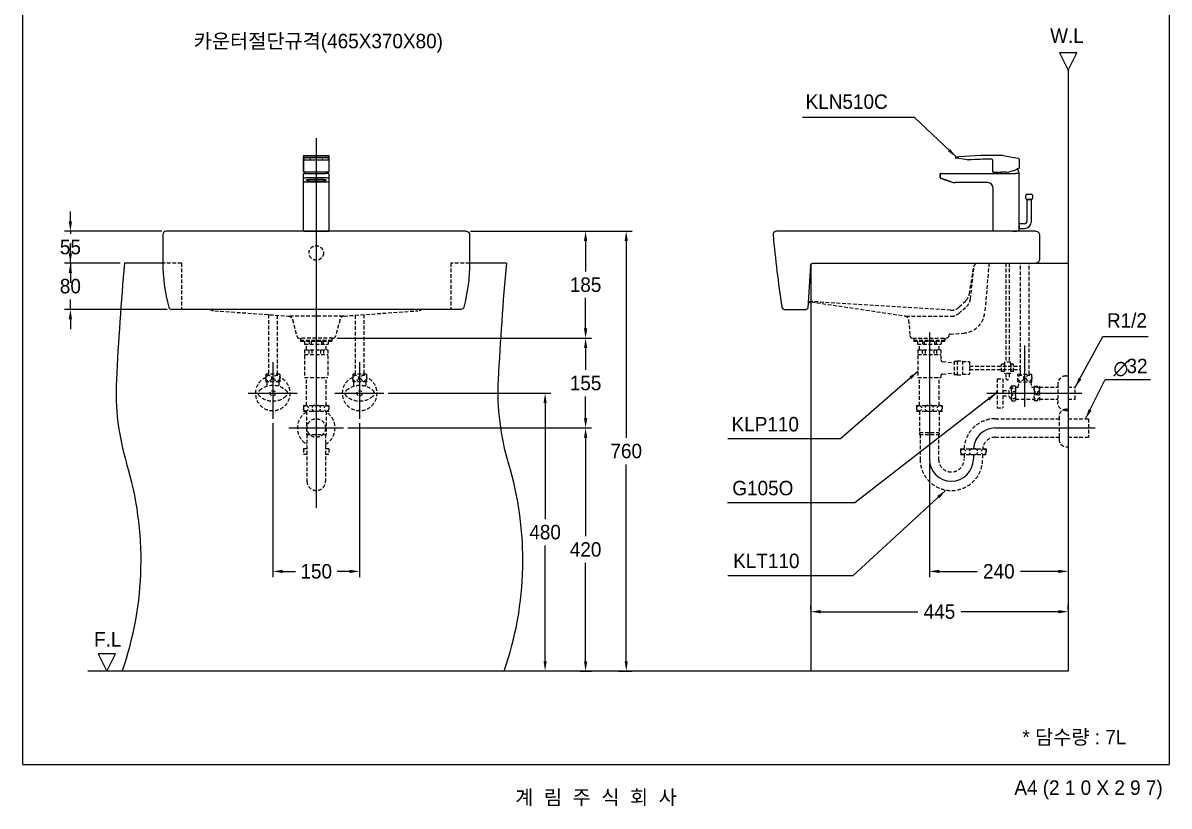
# Model space of a CAD drawing. Header units: millimetres. Extents: x 0 to 4280, y -72 to 2783.
# Drawn here: x 0 to 1980, y -72 to 1281 of the extents above; entities that cross this region are included whole.
import ezdxf
from ezdxf.enums import TextEntityAlignment as Align
from ezdxf.lldxf.tags import DXFTag

# ---------------------------------------------------------------- set-up
doc = ezdxf.new("R2010")
doc.units = ezdxf.units.MM
doc.linetypes.add('DASHED2', pattern=[9.525, 6.35, -3.175])
for name, color, linetype in [('TEXT', 7, 'Continuous'), ('내부선 및 부속', 4, 'Continuous'), ('도각라인', 7, 'Continuous'), ('외형선', 3, 'Continuous'), ('점선', 6, 'DASHED2'), ('중심선', 1, 'DASHED'), ('치수선', 7, 'Continuous')]:
    doc.layers.add(name, color=color, linetype=linetype)
doc.styles.add('____', font='')
doc.styles.add('타이틀', font='H2GTRM.TTF', dxfattribs={"height": 25})
doc.styles.get('____').set_extended_font_data('굴림')
tags = doc.linetypes.add('DASHDOT', pattern=[70, 31, -13, 13, -13]).pattern_tags.tags
tags[10:11] = [DXFTag(74, 4), DXFTag(75, 0), DXFTag(340, '0'), DXFTag(46, 0.0), DXFTag(50, 0.0), DXFTag(44, 0.0), DXFTag(45, 0.0)]
tags[8:9] = [DXFTag(74, 4), DXFTag(75, 0), DXFTag(340, '0'), DXFTag(46, 0.0), DXFTag(50, 0.0), DXFTag(44, 0.0), DXFTag(45, 0.0)]
tags[6:7] = [DXFTag(74, 4), DXFTag(75, 0), DXFTag(340, '0'), DXFTag(46, 0.0), DXFTag(50, 0.0), DXFTag(44, 0.0), DXFTag(45, 0.0)]
tags[4:5] = [DXFTag(74, 4), DXFTag(75, 0), DXFTag(340, '0'), DXFTag(46, 0.0), DXFTag(50, 0.0), DXFTag(44, 0.0), DXFTag(45, 0.0)]
tags = doc.linetypes.add('DASHED', pattern=[25.72, 12.86, -12.86]).pattern_tags.tags
tags[6:7] = [DXFTag(74, 4), DXFTag(75, 0), DXFTag(340, '0'), DXFTag(46, 0.0), DXFTag(50, 0.0), DXFTag(44, 0.0), DXFTag(45, 0.0)]
tags[4:5] = [DXFTag(74, 4), DXFTag(75, 0), DXFTag(340, '0'), DXFTag(46, 0.0), DXFTag(50, 0.0), DXFTag(44, 0.0), DXFTag(45, 0.0)]
doc.dimstyles.new('MSADIM', dxfattribs={"dimtxt": 33, "dimasz": 17, "dimexe": 10, "dimexo": 7.5, "dimgap": 10, "dimtad": 0, "dimtih": 1, "dimtoh": 1, "dimdec": 0, "dimzin": 1, "dimdsep": 46, "dimtxsty": '____', "dimcen": 11.25, "dimadec": 0, "dimazin": 0, "dimtfac": 1, "dimtdec": 0, "dimtix": 1, "dimtmove": 0, "dimatfit": 3, "dimfxl": 1, "dimtolj": 1, "dimtzin": 1, "dimarcsym": 0})

# ---------------------------------------------------------------- blocks, each defined once
blk = doc.blocks.new('*D1')
at = {"layer": '치수선', "color": 0, "linetype": 'Continuous', "lineweight": -2, "transparency": 16777216}
for p, q in [((82, 938.3), (82, 955.3)), ((240.2, 921.3), (72, 921.3)), ((82, 921.3), (82, 916.6)), ((168, 866.3), (72, 866.3)), ((82, 866.3), (82, 871)), ((82, 849.3), (82, 832.3))]:
    blk.add_line(p, q, dxfattribs=at)
at = {"layer": '치수선', "color": 0, "linetype": 'Continuous', "transparency": 16777216}
for points in [[(79.1, 938.3), (84.8, 938.3), (82, 921.3)], [(79.1, 849.3), (84.8, 849.3), (82, 866.3)]]:
    blk.add_solid(points, dxfattribs=at)
at = {"layer": '치수선', "color": 0, "linetype": 'Continuous', "transparency": 16777216, "insert": (82, 893.8), "char_height": 25, "attachment_point": 5, "style": '____'}
blk.add_mtext('\\A1;55', dxfattribs=at)
blk = doc.blocks.new('*D2')
at = {"layer": '치수선', "color": 0, "linetype": 'Continuous', "lineweight": -2, "transparency": 16777216}
for p, q in [((82, 883.3), (82, 900.3)), ((168, 866.3), (72, 866.3)), ((82, 866.3), (82, 849.2)), ((82, 786.3), (82, 803.5)), ((249.2, 786.3), (72, 786.3)), ((82, 769.3), (82, 752.3))]:
    blk.add_line(p, q, dxfattribs=at)
at = {"layer": '치수선', "color": 0, "linetype": 'Continuous', "transparency": 16777216}
for points in [[(79.1, 883.3), (84.8, 883.3), (82, 866.3)], [(79.1, 769.3), (84.8, 769.3), (82, 786.3)]]:
    blk.add_solid(points, dxfattribs=at)
at = {"layer": '치수선', "color": 0, "linetype": 'Continuous', "transparency": 16777216, "insert": (82, 826.3), "char_height": 25, "attachment_point": 5, "style": '____'}
blk.add_mtext('\\A1;80', dxfattribs=at)
blk = doc.blocks.new('*D3')
at = {"layer": '치수선', "color": 0, "linetype": 'Continuous', "lineweight": -2, "transparency": 16777216}
for p, q in [((773.2, 921.3), (982, 921.3)), ((972, 904.3), (972, 851.7)), ((972, 753.3), (972, 806)), ((542.8, 736.3), (982, 736.3))]:
    blk.add_line(p, q, dxfattribs=at)
at = {"layer": '치수선', "color": 0, "linetype": 'Continuous', "transparency": 16777216}
for points in [[(969.2, 904.3), (974.9, 904.3), (972, 921.3)], [(969.2, 753.3), (974.9, 753.3), (972, 736.3)]]:
    blk.add_solid(points, dxfattribs=at)
at = {"layer": '치수선', "color": 0, "linetype": 'Continuous', "transparency": 16777216, "insert": (972, 828.8), "char_height": 25, "attachment_point": 5, "style": '____'}
blk.add_mtext('\\A1;185', dxfattribs=at)
blk = doc.blocks.new('*D4')
at = {"layer": '치수선', "color": 0, "linetype": 'Continuous', "lineweight": -2, "transparency": 16777216}
for p, q in [((542.8, 736.3), (982, 736.3)), ((972, 719.3), (972, 681.7)), ((972, 598.3), (972, 636)), ((561.1, 581.3), (982, 581.3))]:
    blk.add_line(p, q, dxfattribs=at)
at = {"layer": '치수선', "color": 0, "linetype": 'Continuous', "transparency": 16777216}
for points in [[(969.2, 719.3), (974.9, 719.3), (972, 736.3)], [(969.2, 598.3), (974.9, 598.3), (972, 581.3)]]:
    blk.add_solid(points, dxfattribs=at)
at = {"layer": '치수선', "color": 0, "linetype": 'Continuous', "transparency": 16777216, "insert": (972, 658.8), "char_height": 25, "attachment_point": 5, "style": '____'}
blk.add_mtext('\\A1;155', dxfattribs=at)
blk = doc.blocks.new('*D5')
at = {"layer": '치수선', "color": 0, "linetype": 'Continuous', "lineweight": -2, "transparency": 16777216}
for p, q in [((561.1, 581.3), (982, 581.3)), ((972, 564.3), (972, 394.2)), ((972, 178.3), (972, 348.5)), ((962.3, 161.3), (982, 161.3))]:
    blk.add_line(p, q, dxfattribs=at)
at = {"layer": '치수선', "color": 0, "linetype": 'Continuous', "transparency": 16777216}
for points in [[(969.2, 564.3), (974.9, 564.3), (972, 581.3)], [(969.2, 178.3), (974.9, 178.3), (972, 161.3)]]:
    blk.add_solid(points, dxfattribs=at)
at = {"layer": '치수선', "color": 0, "linetype": 'Continuous', "transparency": 16777216, "insert": (972, 371.3), "char_height": 25, "attachment_point": 5, "style": '____'}
blk.add_mtext('\\A1;420', dxfattribs=at)
blk = doc.blocks.new('*D6')
at = {"layer": '치수선', "color": 0, "linetype": 'Continuous', "lineweight": -2, "transparency": 16777216}
for p, q in [((631.2, 641.3), (912.1, 641.3)), ((902.1, 624.3), (902.1, 424)), ((902.1, 178.3), (902.1, 378.3)), ((897.1, 161.3), (892.1, 161.3))]:
    blk.add_line(p, q, dxfattribs=at)
at = {"layer": '치수선', "color": 0, "linetype": 'Continuous', "transparency": 16777216}
for points in [[(899.3, 624.3), (904.9, 624.3), (902.1, 641.3)], [(899.3, 178.3), (904.9, 178.3), (902.1, 161.3)]]:
    blk.add_solid(points, dxfattribs=at)
at = {"layer": '치수선', "color": 0, "linetype": 'Continuous', "transparency": 16777216, "insert": (902.1, 401.2), "char_height": 25, "attachment_point": 5, "style": '____'}
blk.add_mtext('\\A1;480', dxfattribs=at)
blk = doc.blocks.new('*D7')
at = {"layer": '치수선', "color": 0, "linetype": 'Continuous', "lineweight": -2, "transparency": 16777216}
for p, q in [((773.2, 921.3), (1052.2, 921.3)), ((1042.2, 904.3), (1042.2, 564.2)), ((1042.2, 178.3), (1042.2, 518.5)), ((1028.9, 161.3), (1052.2, 161.3))]:
    blk.add_line(p, q, dxfattribs=at)
at = {"layer": '치수선', "color": 0, "linetype": 'Continuous', "transparency": 16777216}
for points in [[(1039.4, 904.3), (1045, 904.3), (1042.2, 921.3)], [(1039.4, 178.3), (1045, 178.3), (1042.2, 161.3)]]:
    blk.add_solid(points, dxfattribs=at)
at = {"layer": '치수선', "color": 0, "linetype": 'Continuous', "transparency": 16777216, "insert": (1042.2, 541.4), "char_height": 25, "attachment_point": 5, "style": '____'}
blk.add_mtext('\\A1;760', dxfattribs=at)
blk = doc.blocks.new('*D8')
at = {"layer": '치수선', "color": 0, "linetype": 'Continuous', "lineweight": -2, "transparency": 16777216}
for p, q in [((431.7, 589.8), (431.7, 323.5)), ((581.7, 589.8), (581.7, 323.5)), ((448.7, 333.5), (470.8, 333.5)), ((564.7, 333.5), (542.6, 333.5))]:
    blk.add_line(p, q, dxfattribs=at)
at = {"layer": '치수선', "color": 0, "linetype": 'Continuous', "transparency": 16777216}
for points in [[(448.7, 336.3), (448.7, 330.7), (431.7, 333.5)], [(564.7, 336.3), (564.7, 330.7), (581.7, 333.5)]]:
    blk.add_solid(points, dxfattribs=at)
at = {"layer": '치수선', "color": 0, "linetype": 'Continuous', "transparency": 16777216, "insert": (506.7, 333.5), "char_height": 25, "attachment_point": 5, "style": '____'}
blk.add_mtext('\\A1;150', dxfattribs=at)
blk = doc.blocks.new('*D9')
at = {"layer": '치수선', "color": 0, "linetype": 'Continuous', "lineweight": -2, "transparency": 16777216}
for p, q in [((1565.9, 519.8), (1565.9, 323.5)), ((1805.9, 354.4), (1805.9, 323.5)), ((1582.9, 333.5), (1648.6, 333.5)), ((1788.9, 333.5), (1723.2, 333.5))]:
    blk.add_line(p, q, dxfattribs=at)
at = {"layer": '치수선', "color": 0, "linetype": 'Continuous', "transparency": 16777216}
for points in [[(1582.9, 336.3), (1582.9, 330.7), (1565.9, 333.5)], [(1788.9, 336.3), (1788.9, 330.7), (1805.9, 333.5)]]:
    blk.add_solid(points, dxfattribs=at)
at = {"layer": '치수선', "color": 0, "linetype": 'Continuous', "transparency": 16777216, "insert": (1685.9, 333.5), "char_height": 25, "attachment_point": 5, "style": '____'}
blk.add_mtext('\\A1;240', dxfattribs=at)
blk = doc.blocks.new('*D10')
at = {"layer": '치수선', "color": 0, "linetype": 'Continuous', "lineweight": -2, "transparency": 16777216}
for p, q in [((1360.9, 267.4), (1360.9, 273.9)), ((1377.9, 263.9), (1545.7, 263.9)), ((1788.9, 263.9), (1621.1, 263.9)), ((1805.9, 267.4), (1805.9, 273.9))]:
    blk.add_line(p, q, dxfattribs=at)
at = {"layer": '치수선', "color": 0, "linetype": 'Continuous', "transparency": 16777216}
for points in [[(1377.9, 266.7), (1377.9, 261.1), (1360.9, 263.9)], [(1788.9, 266.7), (1788.9, 261.1), (1805.9, 263.9)]]:
    blk.add_solid(points, dxfattribs=at)
at = {"layer": '치수선', "color": 0, "linetype": 'Continuous', "transparency": 16777216, "insert": (1583.4, 263.9), "char_height": 25, "attachment_point": 5, "style": '____'}
blk.add_mtext('\\A1;445', dxfattribs=at)

msp = doc.modelspace()

# ---------------------------------------------------------------- linework, layer by layer
at = {"layer": '내부선 및 부속', "linetype": 'Continuous'}
for p, q in [((484.7, 1051.3), (484.7, 1049.1)), ((484.7, 1051.3), (484.7, 1051.2)), ((484.7, 1051.2), (484.7, 1047.4)), ((485.7, 1052.4), (527.7, 1052.4)), ((528.7, 1051.4), (528.7, 1049.1)), ((1693.4, 1052.2), (1715.1, 1048.4)), ((484.7, 1047.8), (484.7, 1049.1)), ((484.7, 1045.8), (484.7, 1047.8)), ((484.7, 1047.4), (484.7, 1046.5)), ((484.7, 1024.3), (484.7, 1047)), ((484.7, 1047), (484.7, 1045.7)), ((484.7, 1045.3), (484.7, 1046.5)), ((484.7, 1045.7), (484.7, 1045.8)), ((484.7, 1045.3), (484.7, 1028.5)), ((485.7, 1044.8), (527.7, 1044.8)), ((522.7, 1048.7), (490.7, 1048.7)), ((490.7, 1048.7), (490.7, 1048.5)), ((490.7, 1048.5), (522.7, 1048.5)), ((496.7, 1048.1), (495.7, 1048.1)), ((495.7, 1048.1), (495.7, 1047.5)), ((495.7, 1047.5), (495.7, 1047.3)), ((495.7, 1047.3), (496.7, 1047.3)), ((496.7, 1047.3), (496.7, 1048.1)), ((496.7, 1047.5), (496.7, 1048.1)), ((496.7, 1047.3), (496.7, 1047.5)), ((516.7, 1048.1), (516.7, 1047.5)), ((517.7, 1048.1), (516.7, 1048.1)), ((516.7, 1047.5), (516.7, 1047.3)), ((516.7, 1047.3), (517.7, 1047.3)), ((517.7, 1047.3), (516.7, 1047.3)), ((517.7, 1047.5), (517.7, 1048.1)), ((517.7, 1047.3), (517.7, 1048.1)), ((517.7, 1047.3), (517.7, 1047.5)), ((517.7, 1047.3), (517.7, 1047.3)), ((522.7, 1048.5), (522.7, 1048.7)), ((527.7, 1044.7), (527.7, 1044.8)), ((528.7, 1049.1), (528.7, 1047.8)), ((528.7, 1047.8), (528.7, 1045.8)), ((528.7, 1047), (528.7, 1047)), ((528.7, 1047), (528.7, 1024.3)), ((528.7, 1045.7), (528.7, 1045.8)), ((1610.9, 1048.5), (1610.9, 1048.7)), ((1610.9, 1048.7), (1610.9, 1048.5)), ((1616.8, 1046.8), (1611.8, 1047.5)), ((1631.9, 1044.8), (1616.8, 1046.8)), ((1675.4, 1024.3), (1675.4, 1042.9)), ((1715.1, 1048.4), (1720.1, 1047.5)), ((1720.9, 1046.5), (1720.9, 1046.4)), ((1720.9, 1045.3), (1720.9, 1046.4)), ((1720.9, 1045.3), (1720.9, 1030.9)), ((484.7, 1028.5), (484.7, 1024.3)), ((484.7, 1012.2), (484.7, 1020.3)), ((484.7, 921.3), (484.7, 1020.3)), ((484.7, 1007.5), (484.7, 1012.2)), ((486.1, 1023.3), (485.7, 1023.3)), ((485.7, 1021.3), (490.7, 1021.3)), ((527.3, 1023.3), (486.1, 1023.3)), ((490.7, 1021.3), (522.7, 1021.3)), ((490.7, 1014), (522.7, 1014)), ((519.7, 1011), (493.7, 1011)), ((493.7, 1008.3), (493.7, 1011)), ((519.7, 1008.3), (519.7, 1011)), ((527.7, 1021.3), (522.7, 1021.3)), ((527.7, 1023.3), (527.3, 1023.3)), ((528.7, 1020.3), (528.7, 1012.2)), ((528.7, 1012.2), (528.7, 1007.5)), ((1584.7, 1014), (1584.7, 1020.3)), ((1584.7, 1020.3), (1584.7, 1014)), ((1590.3, 1011.3), (1585.3, 1013.1)), ((1585.3, 1013.1), (1590.3, 1011.3)), ((1585.7, 1021.3), (1590.7, 1021.3)), ((1590.3, 1011.3), (1603.3, 1006.5)), ((1603.3, 1006.5), (1590.3, 1011.3)), ((1590.7, 1021.3), (1714.9, 1021.3)), ((1591, 1011), (1598.5, 1008.3)), ((1598.5, 1008.3), (1591, 1011)), ((1676.4, 1023.3), (1689.9, 1023.3)), ((1676.9, 1023.3), (1681.4, 1023.3)), ((1691.9, 1023.3), (1689.9, 1023.3)), ((1698.9, 1023.3), (1691.9, 1023.3)), ((1719.9, 1021.3), (1714.9, 1021.3)), ((1719.9, 1021.3), (1720.9, 1021.3)), ((1720.9, 1021.3), (1720.9, 1020.3)), ((1720.9, 921.3), (1720.9, 1020.3)), ((484.7, 1006.3), (484.7, 1007.5)), ((484.7, 921.3), (484.7, 1006.3)), ((485.7, 1006.5), (527.7, 1006.5)), ((493.7, 1008.3), (519.7, 1008.3)), ((528.7, 1006.3), (528.7, 1007.5)), ((528.7, 1006.3), (528.7, 1006.3)), ((528.7, 1006.3), (528.7, 921.3)), ((1666.9, 1005.3), (1610.2, 1005.3)), ((1675.9, 921.3), (1675.9, 996.3)), ((1732.3, 978.3), (1732.3, 983.3)), ((1734.3, 985.3), (1742.4, 985.3)), ((1734.3, 976.3), (1734.3, 938.3)), ((1734.3, 976.3), (1742.3, 976.3)), ((1738.3, 976.3), (1734.3, 976.3)), ((1740.7, 976.3), (1736, 976.3)), ((1742.3, 976.3), (1738.3, 976.3)), ((1742.4, 976.3), (1738.3, 976.3)), ((1742.3, 938.3), (1742.3, 976.3)), ((1744.3, 983.4), (1744.3, 978.3)), ((1720.9, 953.3), (1720.9, 958.3)), ((1720.9, 931.3), (1720.9, 953.3)), ((1730.3, 934.3), (1720.9, 934.3)), ((1720.9, 931.3), (1720.9, 926.3)), ((485.2, 921.3), (528.2, 921.3)), ((1720.9, 921.3), (1675.9, 921.3)), ((1710.3, 921.3), (1713.3, 921.3)), ((1710.3, 921.3), (1716.3, 921.3)), ((1720.9, 926.3), (1730.3, 926.3)), ((241.7, 866.3), (175.5, 866.3)), ((835.1, 866.3), (771.7, 866.3)), ((1360.9, 861.3), (1360.9, 161.3))]:
    msp.add_line(p, q, dxfattribs=at)
for centre, radius, start, end in [((1684.6, 52.4), 1000, 89.5936, 93.8863), ((1691.6, 1042.3), 10, 80, 89.5936), ((527.7, 1045.7), 1, 270, 0), ((1611.9, 1048.5), 1, 202.1993, 262.1993), ((1611.9, 1048.5), 1, 202.1993, 262.1993), ((1611.9, 1048.5), 1, 202.1993, 262.1993), ((1611.9, 1048.5), 1, 202.1993, 262.1993), ((1633.2, 1054.7), 10, 262.1993, 272.9349), ((1684.6, 52.4), 993.6, 90.6538, 92.9349), ((1672.1, 1042.8), 3.34, 2.007, 69.3544), ((485.7, 1024.3), 1, 180, 270), ((485.7, 1020.3), 1, 90, 180), ((485.7, 1020.3), 1, 90, 180), ((514.4, 1016.3), 27.6, 165.1842, 169.4357), ((500, 1016.3), 27.6, 10.5643, 14.8158), ((527.7, 1024.3), 1, 270, 0), ((527.7, 1020.3), 1, 0, 90), ((1585.7, 1020.3), 1, 90, 180), ((1585.7, 1020.3), 1, 90, 180), ((1676.4, 1024.3), 1, 180, 270), ((1708.1, 1016.3), 27.6, 165.1842, 169.4357), ((1693.3, 1078.9), 55.8, 275.72, 293.156), ((1693.7, 1016.3), 27.6, 10.5643, 27.3016), ((1610.2, 1025.3), 20, 250, 270), ((1610.2, 1025.3), 20, 250, 270), ((1666.9, 996.3), 9, 0, 90), ((1734.3, 983.3), 2, 90, 180), ((1734.3, 978.3), 1.92, 180, 270), ((1742.4, 983.4), 1.92, 0, 90), ((1742.4, 978.3), 1.92, 270, 0), ((1730.3, 938.3), 4, 270, 0), ((1730.3, 938.3), 12, 270, 0), ((5132.1, 419.4), 4976.7, 174.8481, 177.1769), ((5791.7, 419.4), 4976.7, 174.8481, 177.1769), ((1361.4, 794.2), 5, 95.785, 176.4237), ((1361.4, 794.8), 5, 96.1691, 176.4237), ((586, 643.6), 425.1, 177.1769, 196.87), ((1245.5, 643.6), 425.1, 177.1769, 196.87), ((-374.3, 352.4), 578.4, 340.7085, 16.87), ((285.3, 352.4), 578.4, 340.7085, 16.87)]:
    msp.add_arc(centre, radius, start, end, dxfattribs=at)
for points, knots in [([(484.7, 1051.5), (484.7, 1051.5), (484.7, 1051.6), (484.8, 1051.8), (484.9, 1052), (485.1, 1052.2), (485.4, 1052.3), (485.6, 1052.4), (485.7, 1052.4)], [0, 0, 0, 0, 0.097046, 0.215477, 0.366984, 0.6013, 0.806128, 1, 1, 1, 1]), ([(527.7, 1052.4), (527.7, 1052.4), (527.8, 1052.4), (528, 1052.3), (528.3, 1052.2), (528.4, 1052), (528.6, 1051.9), (528.6, 1051.7), (528.7, 1051.6), (528.7, 1051.5), (528.7, 1051.5), (528.7, 1051.4)], [0, 0, 0, 0, 0.020818, 0.239105, 0.419032, 0.574027, 0.708164, 0.821662, 0.913084, 0.980269, 1, 1, 1, 1]), ([(1611.8, 1049.7), (1611.7, 1049.7), (1611.5, 1049.6), (1611.2, 1049.5), (1611.1, 1049.3), (1610.9, 1049), (1610.9, 1048.8), (1610.9, 1048.7)], [0, 0, 0, 0, 0.285714, 0.428571, 0.571429, 0.785714, 1, 1, 1, 1]), ([(1611.8, 1049.7), (1611.8, 1049.7), (1611.9, 1049.7), (1612.2, 1049.7), (1612.6, 1049.8), (1613, 1049.8), (1613.7, 1049.9), (1614.7, 1049.9), (1615.7, 1050), (1616.5, 1050), (1616.8, 1050.1)], [0, 0, 0, 0, 0.142857, 0.285714, 0.357143, 0.428571, 0.571429, 0.714286, 0.857143, 1, 1, 1, 1]), ([(490.7, 1048.7), (490.2, 1048.7), (489.6, 1048.7), (488.7, 1048.7), (488.1, 1048.8), (487.5, 1048.8), (486.7, 1048.8), (486.1, 1048.8), (485.7, 1048.9), (485.5, 1048.9), (485.4, 1048.9), (485.1, 1048.9), (484.8, 1049), (484.7, 1049), (484.7, 1049.1)], [0, 0, 0, 0, 0.142857, 0.214286, 0.285714, 0.357143, 0.428571, 0.571429, 0.642857, 0.678571, 0.696429, 0.714286, 0.857143, 1, 1, 1, 1]), ([(484.7, 1047.8), (484.7, 1047.9), (485.1, 1048.1), (486.8, 1048.4), (488.9, 1048.5), (490.2, 1048.5), (490.7, 1048.5)], [0, 0, 0, 0, 0.285714, 0.571429, 0.857143, 1, 1, 1, 1]), ([(528.6, 1049), (528.6, 1049), (528.5, 1049), (528.1, 1048.9), (527.4, 1048.9), (526.6, 1048.8), (525.9, 1048.8), (525.1, 1048.8), (524, 1048.7), (523.1, 1048.7), (522.7, 1048.7)], [0, 0, 0, 0, 0.022938, 0.185782, 0.348626, 0.511469, 0.592891, 0.674313, 0.837156, 1, 1, 1, 1]), ([(522.7, 1048.5), (523.6, 1048.5), (525.4, 1048.5), (527.5, 1048.3), (528.4, 1048.1), (528.6, 1048), (528.6, 1048)], [0, 0, 0, 0, 0.32589, 0.651781, 0.977671, 1, 1, 1, 1]), ([(1720.3, 1030), (1720.3, 1030), (1720.2, 1029.9), (1719.9, 1029.8), (1719.6, 1029.6), (1719.2, 1029.4), (1718.9, 1029.2), (1718.4, 1029), (1718, 1028.8), (1717.3, 1028.4), (1716.7, 1028.2), (1716.1, 1027.9), (1715.9, 1027.8), (1715.7, 1027.7)], [0, 0, 0, 0, 0.022972, 0.19686, 0.283804, 0.370748, 0.457692, 0.5229, 0.63158, 0.718524, 0.892412, 0.935884, 1, 1, 1, 1]), ([(1719.9, 1029.8), (1719.9, 1029.8), (1719.9, 1029.8), (1719.8, 1029.7), (1719.8, 1029.7), (1719.7, 1029.7), (1719.7, 1029.7), (1719.6, 1029.6), (1719.5, 1029.6), (1719.5, 1029.5), (1719.4, 1029.5), (1719.4, 1029.5), (1719.3, 1029.5), (1719.2, 1029.4), (1719.2, 1029.4), (1719.1, 1029.4), (1719, 1029.3), (1718.9, 1029.2), (1718.8, 1029.2), (1718.6, 1029.1), (1718.5, 1029.1), (1718.4, 1029), (1718.4, 1029), (1718.3, 1029), (1718.3, 1028.9), (1718.3, 1028.9)], [0, 0, 0, 0, 0.147203, 0.147203, 0.295653, 0.295653, 0.37051, 0.37051, 0.483564, 0.483564, 0.521467, 0.521467, 0.597561, 0.597561, 0.635788, 0.635788, 0.751471, 0.751471, 0.829397, 0.829397, 0.947331, 0.947331, 0.986892, 0.986892, 1, 1, 1, 1]), ([(1720.8, 1030.9), (1720.8, 1030.8), (1720.8, 1030.6), (1720.7, 1030.3), (1720.5, 1030.1), (1720.4, 1030), (1720.3, 1030)], [0, 0, 0, 0, 0.250001, 0.499999, 0.749998, 1, 1, 1, 1]), ([(1720.8, 1030.9), (1720.8, 1030.9), (1720.9, 1030.9), (1720.9, 1030.9), (1720.9, 1030.9)], [0, 0, 0, 0, 0.15708, 1, 1, 1, 1]), ([(484.7, 1012.2), (484.7, 1012.5), (485.1, 1013), (486.8, 1013.7), (488.9, 1014), (490.2, 1014), (490.7, 1014)], [0, 0, 0, 0, 0.285714, 0.571429, 0.857143, 1, 1, 1, 1]), ([(522.7, 1014), (523.6, 1014), (525.4, 1013.9), (527.5, 1013.4), (528.4, 1012.9), (528.6, 1012.6), (528.6, 1012.6)], [0, 0, 0, 0, 0.326484, 0.652968, 0.979452, 1, 1, 1, 1]), ([(1584.7, 1014), (1584.7, 1014), (1584.7, 1013.8), (1584.8, 1013.6), (1584.9, 1013.4), (1585.1, 1013.2), (1585.2, 1013.1), (1585.3, 1013.1)], [0, 0, 0, 0, 0.214286, 0.428571, 0.571429, 0.714286, 1, 1, 1, 1]), ([(484.7, 1006.3), (484.7, 1006.3), (484.7, 1006.3), (484.7, 1006.2), (484.7, 1006.1), (484.7, 1006.1)], [0, 0, 0, 0, 0.003909, 0.003909, 1, 1, 1, 1]), ([(528.7, 1006.2), (528.7, 1006.1), (528.7, 1006.1), (528.7, 1006.1), (528.7, 1006.1)], [0, 0, 0, 0, 0.705199, 1, 1, 1, 1])]:
    msp.add_open_spline(points, degree=3, knots=knots, dxfattribs=at)
for points, degree in [([(1611.8, 1049.7), (1611.3, 1049.7), (1610.9, 1049.2), (1610.9, 1048.7)], 3), ([(1611.6, 1049.7), (1611.6, 1049.7), (1611.6, 1049.7), (1611.7, 1049.7)], 3), ([(528.1, 1044.8), (528.2, 1044.8), (528.2, 1044.7), (528.2, 1044.7)], 3), ([(528.3, 1044.9), (528.3, 1044.8), (528.2, 1044.7), (528.2, 1044.7)], 3), ([(528.7, 1049.3), (528.7, 1049.1), (528.6, 1049)], 2), ([(528.7, 1049.1), (528.7, 1049.1), (528.6, 1049), (528.6, 1049)], 3), ([(528.6, 1048), (528.6, 1047.8), (528.7, 1047.6)], 2), ([(528.6, 1048), (528.6, 1047.9), (528.7, 1047.9), (528.7, 1047.8)], 3), ([(528.7, 1049.3), (528.7, 1049.2), (528.7, 1049.1), (528.7, 1049.1)], 3), ([(528.7, 1047.8), (528.7, 1047.8), (528.7, 1047.7), (528.7, 1047.6)], 3), ([(1610.9, 1048.5), (1610.9, 1048), (1611.3, 1047.6), (1611.8, 1047.5)], 3), ([(1715.1, 1048.3), (1715.1, 1048.4), (1715.1, 1048.4), (1715.1, 1048.4)], 3), ([(1720.9, 1046.5), (1720.9, 1047), (1720.5, 1047.4), (1720.1, 1047.5)], 3), ([(528.6, 1012.6), (528.6, 1012.5), (528.7, 1012.3), (528.7, 1012.2)], 3), ([(528.6, 1012.6), (528.6, 1012.3), (528.7, 1012)], 2), ([(528.7, 1012.2), (528.7, 1012.2), (528.7, 1012.1), (528.7, 1012)], 3), ([(1584.7, 1014), (1584.7, 1013.6), (1584.9, 1013.2), (1585.3, 1013.1)], 3), ([(1715.8, 1027.8), (1715.5, 1027.7), (1715.3, 1027.6)], 2), ([(1715.3, 1027.6), (1715.3, 1027.6), (1715.3, 1027.6), (1715.3, 1027.6)], 3)]:
    msp.add_open_spline(points, degree=degree, dxfattribs=at)
for points in [[(485.7, 1044.8), (484.7, 1044.8), (484.7, 1045.8)], [(528.7, 1045.8), (528.7, 1044.8), (527.7, 1044.8)], [(485.7, 1006.5), (484.7, 1006.5), (484.7, 1007.5)], [(528.7, 1007.5), (528.7, 1006.5), (527.7, 1006.5)]]:
    msp.add_rational_spline(points, [1, 0.707106769085, 1], degree=2, dxfattribs=at)
for points in [[(493.7, 1008.3), (489.7, 1008.3), (489.7, 1009.7), (489.7, 1011), (493.7, 1011)], [(519.7, 1011), (523.7, 1011), (523.7, 1009.7), (523.7, 1008.3), (519.7, 1008.3)]]:
    msp.add_rational_spline(points, [1, 0.707106769085, 1, 0.707106769085, 1], degree=2, knots=[0, 0, 0, 0.5, 0.5, 1, 1, 1], dxfattribs=at)
at = {"layer": '도각라인'}
for p, q in [((0, 0), (0, 2783)), ((1980, 2783), (1980, 0)), ((0, 0), (1980, 0))]:
    msp.add_line(p, q, dxfattribs=at)
at = {"layer": '외형선', "linetype": 'Continuous'}
for p, q in [((1820.9, 1229.6), (1790.9, 1229.6)), ((1790.9, 1229.6), (1805.9, 1199.6)), ((1805.9, 1199.6), (1820.9, 1229.6)), ((1805.9, 1199.6), (1805.9, 161.3)), ((241.7, 915.3), (241.7, 867.5)), ((765.7, 921.3), (247.7, 921.3)), ((771.7, 915.3), (771.7, 867.5)), ((1749.9, 921.3), (1301.9, 921.3)), ((1755.9, 915.3), (1755.9, 872.3)), ((1360.6, 861.7), (1356.1, 789.2)), ((1365.6, 866.3), (1805.9, 866.3)), ((756.7, 786.3), (256.7, 786.3)), ((1315.9, 786.3), (1353.1, 786.3)), ((160.1, 191.3), (130.1, 191.3)), ((130.1, 191.3), (145.1, 161.3)), ((145.1, 161.3), (160.1, 191.3)), ((1805.9, 161.3), (111.9, 161.3))]:
    msp.add_line(p, q, dxfattribs=at)
at = {"layer": '외형선', "linetype": 'Continuous', "flags": 128}
for points in [[(765.7, 921.3, -0.414214), (771.7, 915.3)], [(1749.9, 921.3, -0.414217), (1755.9, 915.3)], [(1755.9, 872.3, -0.414214), (1749.9, 866.3)], [(771.7, 867.5, -0.065373), (761.5, 790)], [(1360.6, 861.7, -0.396047), (1365.6, 866.3)], [(1360.9, 861.3, -0.414214), (1365.9, 866.3)], [(761.5, 790, -0.339644), (756.7, 786.3)], [(1356.1, 789.2, -0.396044), (1353.1, 786.3)]]:
    msp.add_lwpolyline(points, format="xyb", dxfattribs=at)
at = {"layer": '외형선', "linetype": 'Continuous'}
for centre, radius, start, end in [((247.7, 915.3), 6, 90, 180), ((1301.9, 915.3), 6, 90, 185.1079), ((3288, 1092.9), 2000, 185.1079, 188.6931), ((541.7, 867.5), 300, 180, 194.961), ((256.7, 791.3), 5, 194.961, 270), ((1315.9, 791.3), 5, 188.6931, 270)]:
    msp.add_arc(centre, radius, start, end, dxfattribs=at)
at = {"layer": '점선'}
for p, q in [((274.2, 866.3), (241.7, 866.3)), ((274.2, 866.3), (274.2, 786.3)), ((739.2, 866.3), (739.2, 786.3)), ((771.7, 866.3), (739.2, 866.3)), ((1635, 812.9), (1642.7, 859.6)), ((1636.8, 804), (1643.3, 861.5)), ((1668.9, 866.3), (1661.8, 781.7)), ((1697.9, 866.3), (1697.9, 695.3)), ((1703.9, 866.3), (1703.9, 695.3)), ((1723.4, 674.1), (1723.4, 866.3)), ((1738.4, 674.1), (1738.4, 866.3)), ((1602.2, 784.9), (1361.8, 799.8)), ((1362.1, 799.2), (1523.2, 775.1)), ((1617.2, 790.4), (1629.1, 801.7)), ((331.4, 783.9), (458.5, 774.8)), ((424.2, 777.2), (424.2, 674.1)), ((439.2, 776.1), (439.2, 674.1)), ((552.9, 774.3), (460.5, 774.3)), ((554.9, 774.8), (682, 783.9)), ((574.2, 776.1), (574.2, 674.1)), ((589.2, 777.2), (589.2, 674.1)), ((1525.6, 774.3), (1603.4, 774.3)), ((1616.6, 779.3), (1630.1, 791.2)), ((465.6, 768.8), (473.3, 740.1)), ((547.7, 768.8), (540.1, 740.1)), ((1530, 767.9), (1532.3, 740.9)), ((535.3, 736.3), (478.1, 736.3)), ((479.7, 736.3), (479.7, 731.3)), ((479.7, 733.3), (533.7, 733.3)), ((533.7, 736.3), (533.7, 731.3)), ((1537.3, 736.3), (1594.5, 736.3)), ((1538.9, 736.3), (1538.9, 731.3)), ((1538.9, 733.3), (1592.9, 733.3)), ((1592.9, 736.3), (1592.9, 731.3)), ((1599.4, 740.1), (1599.9, 742.1)), ((1601.7, 743.6), (1624.6, 745.1)), ((479.7, 731.3), (533.7, 731.3)), ((486.2, 731.3), (486.2, 726.3)), ((486.2, 726.3), (527.2, 726.3)), ((486.7, 716.3), (486.7, 668.3)), ((486.7, 716.3), (526.7, 716.3)), ((489.7, 716.3), (489.7, 726.3)), ((494.2, 716.3), (494.2, 708.3)), ((494.7, 731.3), (494.7, 726.3)), ((497.7, 731.3), (497.7, 726.3)), ((499.2, 716.3), (499.2, 708.3)), ((514.2, 716.3), (514.2, 708.3)), ((515.7, 731.3), (515.7, 726.3)), ((518.7, 731.3), (518.7, 726.3)), ((519.2, 716.3), (519.2, 708.3)), ((523.7, 716.3), (523.7, 726.3)), ((526.7, 716.3), (526.7, 668.3)), ((527.2, 731.3), (527.2, 726.3)), ((1538.9, 731.3), (1592.9, 731.3)), ((1545.4, 731.3), (1545.4, 726.3)), ((1545.4, 726.3), (1586.4, 726.3)), ((1545.9, 716.3), (1545.9, 668.3)), ((1545.9, 716.3), (1585.9, 716.3)), ((1548.9, 716.3), (1548.9, 726.3)), ((1553.4, 716.3), (1553.4, 708.3)), ((1553.9, 731.3), (1553.9, 726.3)), ((1556.9, 731.3), (1556.9, 726.3)), ((1558.4, 716.3), (1558.4, 708.3)), ((1573.4, 716.3), (1573.4, 708.3)), ((1574.9, 731.3), (1574.9, 726.3)), ((1577.9, 731.3), (1577.9, 726.3)), ((1578.4, 716.3), (1578.4, 708.3)), ((1582.9, 716.3), (1582.9, 726.3)), ((1585.9, 716.3), (1585.9, 699.1)), ((1586.4, 731.3), (1586.4, 726.3)), ((486.7, 708.3), (526.7, 708.3)), ((1545.9, 708.3), (1585.9, 708.3)), ((1588.6, 696.1), (1608.9, 694.3)), ((1608.9, 696.8), (1608.9, 673.8)), ((1608.9, 696.8), (1613.9, 696.8)), ((1613.9, 697.3), (1613.9, 673.3)), ((1613.9, 697.3), (1622.9, 697.3)), ((1622.9, 697.3), (1622.9, 673.3)), ((1622.9, 696.1), (1635.4, 696.1)), ((1635.4, 696.1), (1635.4, 674.6)), ((1705.9, 695.3), (1695.9, 695.3)), ((1695.9, 695.3), (1695.9, 675.3)), ((1705.9, 695.3), (1705.9, 675.3)), ((419.7, 674.1), (419.7, 661.1)), ((443.7, 674.1), (419.7, 674.1)), ((443.7, 674.1), (443.7, 661.1)), ((569.7, 674.1), (569.7, 661.1)), ((593.7, 674.1), (569.7, 674.1)), ((593.7, 674.1), (593.7, 661.1)), ((1588.6, 674.6), (1608.9, 676.3)), ((1608.9, 673.8), (1613.9, 673.8)), ((1613.9, 673.3), (1622.9, 673.3)), ((1622.9, 674.6), (1635.4, 674.6)), ((1635.4, 688.3), (1723.4, 688.3)), ((1635.4, 682.3), (1723.4, 682.3)), ((1690.4, 678.8), (1690.4, 691.8)), ((1695.9, 691.8), (1690.4, 691.8)), ((1695.9, 678.8), (1690.4, 678.8)), ((1705.9, 675.3), (1695.9, 675.3)), ((1697.9, 675.3), (1697.9, 667.7)), ((1703.9, 675.3), (1703.9, 667.7)), ((1711.4, 691.8), (1705.9, 691.8)), ((1711.4, 678.8), (1705.9, 678.8)), ((1711.4, 678.8), (1711.4, 691.8)), ((1718.9, 674.1), (1742.9, 674.1)), ((1718.9, 661.1), (1718.9, 674.1)), ((1742.9, 661.1), (1742.9, 674.1)), ((443.7, 661.1), (419.7, 661.1)), ((421.2, 661.1), (421.2, 653.7)), ((442.2, 661.1), (442.2, 653.7)), ((486.7, 668.3), (526.7, 668.3)), ((489.7, 620.3), (489.7, 668.3)), ((523.7, 620.3), (523.7, 668.3)), ((593.7, 661.1), (569.7, 661.1)), ((571.2, 661.1), (571.2, 653.7)), ((592.2, 661.1), (592.2, 653.7)), ((1545.9, 668.3), (1585.9, 668.3)), ((1548.9, 620.3), (1548.9, 668.3)), ((1582.9, 620.3), (1582.9, 668.3)), ((1585.9, 671.6), (1585.9, 668.3)), ((1682.9, 666.3), (1682.9, 616.3)), ((1682.9, 666.3), (1692.9, 666.3)), ((1692.9, 666.3), (1692.9, 616.3)), ((1707.9, 654.3), (1702.9, 646.1)), ((1707.9, 654.3), (1714.9, 654.3)), ((1707.9, 654.3), (1707.9, 628.3)), ((1714.9, 654.3), (1714.9, 628.3)), ((1718.9, 661.1), (1742.9, 661.1)), ((1719.4, 651.6), (1720.9, 661.1)), ((1740.9, 661.1), (1742.4, 651.6)), ((1746.9, 653.8), (1746.9, 628.8)), ((1746.9, 653.8), (1755.9, 653.8)), ((1755.9, 653.8), (1755.9, 628.8)), ((1787.9, 657.3), (1787.9, 625.3)), ((1801.9, 671.3), (1805.9, 671.3)), ((1692.9, 646.1), (1702.9, 646.1)), ((1692.9, 636.6), (1702.9, 636.6)), ((1702.9, 646.1), (1702.9, 636.6)), ((1702.9, 636.6), (1707.9, 628.3)), ((1714.9, 651.6), (1719.4, 651.6)), ((1742.4, 651.6), (1746.9, 651.6)), ((1755.9, 651.6), (1787.9, 651.6)), ((1805.9, 651.6), (1817.9, 651.6)), ((1817.9, 631.1), (1817.9, 651.6)), ((484.7, 620.3), (528.7, 620.3)), ((484.7, 620.3), (484.7, 610.3)), ((528.7, 620.3), (528.7, 610.3)), ((1543.9, 620.3), (1587.9, 620.3)), ((1543.9, 620.3), (1543.9, 610.3)), ((1587.9, 620.3), (1587.9, 610.3)), ((1682.9, 616.3), (1692.9, 616.3)), ((1707.9, 628.3), (1714.9, 628.3)), ((1714.9, 631.1), (1746.9, 631.1)), ((1746.9, 628.8), (1755.9, 628.8)), ((1755.9, 631.1), (1787.9, 631.1)), ((1802.9, 613.8), (1805.9, 613.8)), ((1805.9, 631.1), (1817.9, 631.1)), ((484.7, 610.3), (528.7, 610.3)), ((489.7, 610.3), (489.7, 570.3)), ((523.7, 610.3), (523.7, 570.3)), ((1543.9, 610.3), (1587.9, 610.3)), ((1548.9, 610.3), (1548.9, 570.3)), ((1582.9, 610.3), (1582.9, 570.3)), ((1679.8, 597.3), (1789.9, 597.3)), ((1789.9, 600.8), (1789.9, 565.3)), ((1801.9, 611.3), (1805.9, 611.3)), ((1805.9, 597.3), (1840.9, 597.3)), ((1840.9, 597.3), (1840.9, 565.3)), ((489.7, 570.3), (523.7, 570.3)), ((490.7, 570.3), (490.7, 489.3)), ((522.7, 570.3), (522.7, 489.3)), ((1548.9, 573.3), (1582.9, 573.3)), ((1548.9, 570.3), (1582.9, 570.3)), ((1549.9, 570.3), (1549.9, 527.3)), ((1581.9, 570.3), (1581.9, 527.3)), ((1679.8, 565.3), (1789.9, 565.3)), ((1789.9, 565.3), (1789.9, 561.8)), ((1805.9, 565.3), (1840.9, 565.3)), ((484.9, 545.3), (484.9, 535.3)), ((490.7, 545.3), (484.9, 545.3)), ((490.7, 535.3), (484.9, 535.3)), ((528.4, 545.3), (522.7, 545.3)), ((528.4, 535.3), (522.7, 535.3)), ((528.4, 545.3), (528.4, 535.3)), ((1619.9, 545.3), (1663.9, 545.3)), ((1619.9, 545.3), (1619.9, 535.3)), ((1619.9, 535.3), (1663.9, 535.3)), ((1625.9, 545.3), (1625.9, 546.5)), ((1625.9, 535.3), (1625.9, 527.3)), ((1657.9, 535.3), (1657.9, 527.3)), ((1663.9, 545.3), (1663.9, 535.3)), ((1802.9, 548.8), (1805.9, 548.8))]:
    msp.add_line(p, q, dxfattribs=at)
at = {"layer": '점선', "flags": 128}
for points in [[(1642.7, 859.6, -0.367039), (1650.6, 866.3)], [(458.5, 774.8, -0.320336), (465.6, 768.8)], [(690.2, 786.3, -0.111496), (681.7, 783.9)], [(1523.2, 775.1, -0.34741), (1530, 767.9)], [(1599.4, 740.1, -0.34245), (1594.5, 736.3)], [(409, 646.5, -0.388889), (454.4, 646.5)], [(559, 646.5, -0.388889), (604.4, 646.5)], [(409, 636.2, -0.44), (409, 646.5)], [(454.4, 636.2, -0.388889), (409, 636.2)], [(454.4, 646.5, -0.44), (454.4, 636.2)], [(559, 636.2, -0.44), (559, 646.5)], [(604.4, 636.2, -0.388889), (559, 636.2)], [(604.4, 646.5, -0.44), (604.4, 636.2)], [(488.9, 610.4, -0.859727), (488.9, 620.3)], [(488.9, 620.3, -0.859727), (488.9, 610.4)], [(1548.2, 610.4, -0.859727), (1548.2, 620.3)], [(1548.2, 620.3, -0.859727), (1548.2, 610.4)], [(1801.9, 611.3, -0.414214), (1787.9, 625.3)], [(1624.2, 535.4, -0.859727), (1624.2, 545.3)], [(1624.2, 545.3, -0.859727), (1624.2, 535.4)]]:
    msp.add_lwpolyline(points, format="xyb", dxfattribs=at)
at = {"layer": '점선'}
for centre, radius in [((506.7, 883.8), 12.5), ((424.7, 667.5), 5), ((438.7, 667.7), 5), ((574.7, 667.5), 5), ((588.7, 667.7), 5), ((1723.9, 667.5), 5), ((1737.9, 667.7), 5), ((431.7, 641.3), 4.5), ((581.7, 641.3), 4.5), ((1711.4, 647.3), 3.5), ((1711.4, 635.3), 3.5), ((1751.4, 647.8), 4.5), ((1751.4, 634.8), 4.5), ((506.7, 581.3), 16)]:
    msp.add_circle(centre, radius, dxfattribs=at)
for centre, radius, start, end in [((1615.3, 816.2), 20, 313.727, 350.6204), ((1361.4, 794.8), 5, 86.4568, 96.1691), ((1361.4, 794.2), 5, 81.4976, 95.785), ((1616.9, 806.3), 20, 311.3478, 353.5521), ((332.8, 803.9), 20, 241.2817, 265.8694), ((555.5, 766.8), 8, 94.1306, 165.1792), ((1603.4, 804.8), 20, 266.4559, 313.727), ((1603.4, 794.3), 20, 270, 311.3478), ((1621.9, 785.1), 40, 273.8408, 355.1714), ((478.1, 741.3), 5, 194.0362, 270), ((535.3, 741.3), 5, 270, 345.9638), ((1537.3, 741.3), 5, 184.8672, 269.9995), ((1601.8, 741.6), 2, 93.8405, 165.6169), ((1588.9, 699.1), 3, 180, 265.0303), ((1588.9, 671.6), 3, 94.9697, 180), ((431.7, 641.3), 30, 113.5781, 66.4217), ((581.7, 641.3), 30, 113.5781, 66.4217), ((1700.9, 667.7), 3, 180, 0), ((1801.9, 657.3), 14, 90, 180), ((1689.3, 641.3), 7.84, 144.9654, 215.0346), ((504.2, 615.3), 5, 90, 270), ((509.2, 615.3), 5, 270, 90), ((525.2, 615.3), 5, 98.6269, 261.3731), ((523.7, 615.3), 5, 278.6269, 81.3731), ((1563.4, 615.3), 5, 90, 270), ((1568.4, 615.3), 5, 270, 90), ((1584.4, 615.3), 5, 98.6269, 261.3731), ((1582.9, 615.3), 5, 278.6269, 81.3731), ((1802.9, 600.8), 13, 90, 180), ((506.7, 581.3), 32.5, 121.5389, 240.5076), ((506.7, 581.3), 32.5, 299.4924, 58.4611), ((1679.8, 543.3), 54, 90, 176.6714), ((1679.8, 543.3), 22, 90, 174.7841), ((1802.9, 561.8), 13, 180, 270), ((1639.4, 540.3), 5, 90, 270), ((1644.4, 540.3), 5, 270, 90), ((1660.4, 540.3), 5, 98.6269, 261.3731), ((1658.9, 540.3), 5, 278.6269, 81.3731), ((1603.9, 527.3), 54, 180, 0), ((1603.9, 527.3), 22, 180, 0), ((506.7, 489.3), 16, 180, 0)]:
    msp.add_arc(centre, radius, start, end, dxfattribs=at)
at = {"layer": '중심선', "linetype": 'DASHDOT'}
for p, q in [((506.7, 1082.4), (506.7, 443.3)), ((1565.9, 746.1), (1565.9, 527.3)), ((1730.9, 618.1), (1730.9, 723.6)), ((431.7, 694.8), (431.7, 597.3)), ((581.7, 694.8), (581.7, 597.3)), ((389.1, 641.3), (473.7, 641.3)), ((539.1, 641.3), (623.7, 641.3)), ((1665.4, 641.3), (1829.5, 641.3)), ((459.3, 581.3), (553.6, 581.3)), ((1679.8, 581.3), (1852.5, 581.3)), ((1641.9, 535.3), (1641.9, 527.3))]:
    msp.add_line(p, q, dxfattribs=at)
for centre, start, end in [((1679.8, 543.3), 90, 176.6714), ((1603.9, 527.3), 180, 0)]:
    msp.add_arc(centre, 38, start, end, dxfattribs=at)

# ---------------------------------------------------------------- texts
at = {"layer": 'TEXT', "style": '타이틀'}
for s, p in [('W.L', (1803.6, 1259.4)), ('F.L', (146.6, 216))]:
    msp.add_text(s, height=25, dxfattribs=at).set_placement(p, align=Align.MIDDLE)
for s, p in [('카운터절단규격(465X370X80)', (510.3, 1250)), ('* 담수량 : 7L', (1816.4, 47.2)), ('계  림  주  식  회  사', (990, -56.9))]:
    msp.add_text(s, height=25, dxfattribs=at).set_placement(p, align=Align.MIDDLE_CENTER)
msp.add_text('A4 (2 1 0 X 2 9 7)', height=25, dxfattribs=at).set_placement((1969, -40.2), align=Align.MIDDLE_RIGHT)
at = {"layer": 'TEXT', "char_height": 25, "width": 380.447, "attachment_point": 1, "line_spacing_factor": 0.963855, "style": '타이틀'}
for s, insert in [('\\A1;KLN510C', (1352.1, 1157.8)), ('\\A1;KLP110', (1224.2, 600.4)), ('\\A1;G105O', (1225.5, 490)), ('\\A1;KLT110', (1227, 364.2))]:
    msp.add_mtext(s, dxfattribs=dict(at, insert=insert))
at = {"layer": '치수선'}
for s, style, p in [('∅', '____', (1883.9, 672)), ('32', '타이틀', (1906.4, 676))]:
    msp.add_text(s, height=25, dxfattribs=dict(at, style=style)).set_placement(p)
at = {"layer": '치수선', "linetype": 'Continuous', "insert": (1872.7, 779.7), "char_height": 25, "width": 380.447, "attachment_point": 1, "line_spacing_factor": 0.963855, "style": '타이틀'}
msp.add_mtext('\\A1;R1/2', dxfattribs=at)

# ---------------------------------------------------------------- dimensions: what is measured, and where the dimension line sits
at = {"layer": '치수선', "linetype": 'Continuous'}
for base, p1, p2, picture, middle in [((82, 866.3), (247.7, 921.3), (175.5, 866.3), '*D1', (82, 893.8)), ((972, 921.3), (535.3, 736.3), (765.7, 921.3), '*D3', (972, 828.8)), ((82, 866.3), (256.7, 786.3), (175.5, 866.3), '*D2', (82, 826.3)), ((972, 581.3), (535.3, 736.3), (553.6, 581.3), '*D4', (972, 658.8)), ((972, 161.3), (553.6, 581.3), (954.8, 161.3), '*D5', (972, 371.3))]:
    dim = msp.add_linear_dim(base=base, p1=p1, p2=p2, angle=90, dimstyle='MSADIM', override={"dimtxt": 25}, dxfattribs=at)
    dim.commit()
    dim.dimension.update_dxf_attribs({"geometry": picture, "text_midpoint": middle})
for base, p1, p2, picture, middle in [((1042.2, 161.3), (765.7, 921.3), (1021.4, 161.3), '*D7', (1042.2, 541.4)), ((902.1, 161.3), (623.7, 641.3), (904.6, 161.3), '*D6', (902.1, 401.2))]:
    dim = msp.add_linear_dim(base=base, p1=p1, p2=p2, angle=90, dimstyle='MSADIM', override={"dimtxt": 25}, dxfattribs=at)
    dim.commit()
    dim.dimension.update_dxf_attribs({"geometry": picture, "text_midpoint": middle, "dimtype": 160})
for base, p1, p2, picture, middle in [((581.7, 333.5), (431.7, 597.3), (581.7, 597.3), '*D8', (506.7, 333.5)), ((1805.9, 263.9), (1360.9, 259.9), (1805.9, 259.9), '*D10', (1583.4, 263.9))]:
    dim = msp.add_linear_dim(base=base, p1=p1, p2=p2, dimstyle='MSADIM', override={"dimtxt": 25}, dxfattribs=at)
    dim.commit()
    dim.dimension.update_dxf_attribs({"geometry": picture, "text_midpoint": middle, "dimtype": 160})
dim = msp.add_linear_dim(base=(1805.9, 333.5), p1=(1565.9, 527.3), p2=(1805.9, 361.9), dimstyle='MSADIM', override={"dimtxt": 25}, dxfattribs=at)
dim.commit()
dim.dimension.update_dxf_attribs({"geometry": '*D9', "text_midpoint": (1685.9, 333.5)})

# ---------------------------------------------------------------- leaders
for points in [[(1612.1, 1049.9), (1540.2, 1117.7), (1346.7, 1117.7)], [(1818, 651.7), (1865.7, 739.3), (1943.7, 739.3)], [(1546, 679.2), (1412.3, 562.4), (1217.9, 562.4)], [(1835.9, 597.4), (1869.7, 665), (1948, 665)], [(1681.5, 641.3), (1436.9, 452.1), (1217, 452)], [(1593.9, 473.4), (1433.5, 326), (1217.9, 326)]]:
    msp.add_leader(points, dimstyle='MSADIM', override={"dimtxt": 25}, dxfattribs=at)

doc.saveas('drawing.dxf')
